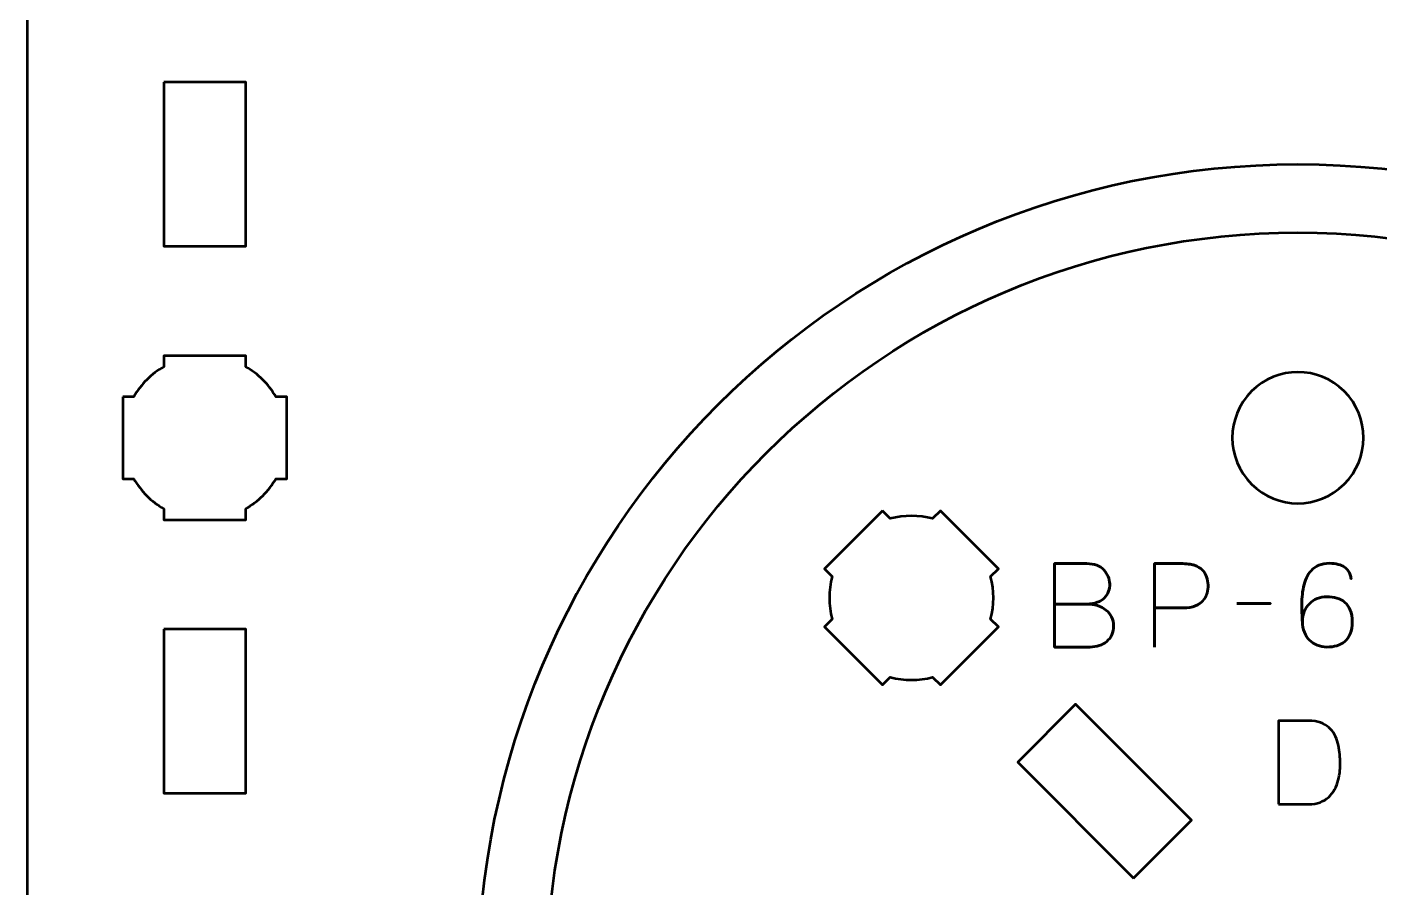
# Model space of a CAD drawing. Header units: centimetres. Extents: x -30.2 to 9.2, y -21.5 to -8.2.
# Drawn here: x -30.15 to -25.2, y -14.496 to -11.348 of the extents above; entities that cross this region are included whole.
import ezdxf

# ---------------------------------------------------------------- set-up
doc = ezdxf.new("R2010")
doc.units = ezdxf.units.CM
doc.header["$MEASUREMENT"] = 0
doc.layers.add('Layer 1', color=7, linetype='Continuous')

msp = doc.modelspace()

# ---------------------------------------------------------------- linework, layer by layer
at = {"layer": 'Layer 1', "lineweight": 53}
for centre, major_axis in [((-25.50001, -14.85001), (0, 3)), ((-25.5, -14.85), (0, 2.75))]:
    msp.add_ellipse(centre, major_axis=major_axis, ratio=1, dxfattribs=at)
for points, knots in [([(-29.64995, -8.19995), (-29.64995, -8.19995), (-21.35005, -8.19995), (-21.35005, -8.19995), (-21.35005, -8.19995), (-21.07305, -8.19995), (-20.84995, -8.42305), (-20.84995, -8.70005), (-20.84995, -8.70005), (-20.84995, -8.70005), (-20.84995, -20.99995), (-20.84995, -20.99995), (-20.84995, -20.99995), (-20.84995, -21.27695), (-21.07305, -21.50005), (-21.35005, -21.50005), (-21.35005, -21.50005), (-21.35005, -21.50005), (-29.64995, -21.50005), (-29.64995, -21.50005), (-29.64995, -21.50005), (-29.92695, -21.50005), (-30.15005, -21.27695), (-30.15005, -20.99995), (-30.15005, -20.99995), (-30.15005, -20.99995), (-30.15005, -8.70005), (-30.15005, -8.70005), (-30.15005, -8.70005), (-30.15005, -8.42305), (-29.92695, -8.19995), (-29.64995, -8.19995)], [0, 0, 0, 0, 0.125, 0.125, 0.125, 0.125, 0.25, 0.25, 0.25, 0.25, 0.375, 0.375, 0.375, 0.375, 0.5, 0.5, 0.5, 0.5, 0.625, 0.625, 0.625, 0.625, 0.75, 0.75, 0.75, 0.75, 0.875, 0.875, 0.875, 0.875, 1, 1, 1, 1]), ([(-29.64995, -11.55), (-29.64995, -11.55), (-29.34995, -11.55), (-29.34995, -11.55), (-29.34995, -11.55), (-29.34995, -11.55), (-29.34995, -12.15), (-29.34995, -12.15), (-29.34995, -12.15), (-29.34995, -12.15), (-29.64995, -12.15), (-29.64995, -12.15), (-29.64995, -12.15), (-29.64995, -12.15), (-29.64995, -11.55), (-29.64995, -11.55)], [0, 0, 0, 0, 0.25, 0.25, 0.25, 0.25, 0.5, 0.5, 0.5, 0.5, 0.75, 0.75, 0.75, 0.75, 1, 1, 1, 1]), ([(-29.80001, -12.69997), (-29.80001, -12.69997), (-29.75981, -12.69997), (-29.75981, -12.69997), (-29.75981, -12.69997), (-29.73348, -12.65445), (-29.69552, -12.61652), (-29.65001, -12.59019), (-29.65001, -12.59019), (-29.65001, -12.59019), (-29.65001, -12.54997), (-29.65001, -12.54997), (-29.65001, -12.54997), (-29.65001, -12.54997), (-29.35001, -12.54997), (-29.35001, -12.54997), (-29.35001, -12.54997), (-29.35001, -12.54997), (-29.35001, -12.59016), (-29.35001, -12.59016), (-29.35001, -12.59016), (-29.30448, -12.61649), (-29.26649, -12.65444), (-29.24013, -12.69997), (-29.24013, -12.69997), (-29.24013, -12.69997), (-29.20001, -12.69997), (-29.20001, -12.69997), (-29.20001, -12.69997), (-29.20001, -12.69997), (-29.20001, -12.84539), (-29.20001, -12.84539), (-29.20001, -12.84539), (-29.20001, -12.84539), (-29.19995, -12.85004), (-29.19995, -12.85004), (-29.19995, -12.85004), (-29.19995, -12.85004), (-29.20001, -12.85468), (-29.20001, -12.85468), (-29.20001, -12.85468), (-29.20001, -12.85468), (-29.20001, -12.99997), (-29.20001, -12.99997), (-29.20001, -12.99997), (-29.20001, -12.99997), (-29.24008, -12.99997), (-29.24008, -12.99997), (-29.24008, -12.99997), (-29.26643, -13.04554), (-29.30443, -13.08355), (-29.35001, -13.10991), (-29.35001, -13.10991), (-29.35001, -13.10991), (-29.35001, -13.14997), (-29.35001, -13.14997), (-29.35001, -13.14997), (-29.35001, -13.14997), (-29.49329, -13.14997), (-29.49329, -13.14997), (-29.49329, -13.14997), (-29.49329, -13.14997), (-29.49996, -13.15005), (-29.49996, -13.15005), (-29.49996, -13.15005), (-29.49996, -13.15005), (-29.50664, -13.14997), (-29.50664, -13.14997), (-29.50664, -13.14997), (-29.50664, -13.14997), (-29.65001, -13.14997), (-29.65001, -13.14997), (-29.65001, -13.14997), (-29.65001, -13.14997), (-29.65001, -13.10987), (-29.65001, -13.10987), (-29.65001, -13.10987), (-29.69555, -13.08351), (-29.73353, -13.04552), (-29.75986, -12.99997), (-29.75986, -12.99997), (-29.75986, -12.99997), (-29.80001, -12.99997), (-29.80001, -12.99997), (-29.80001, -12.99997), (-29.80001, -12.99997), (-29.80001, -12.69997), (-29.80001, -12.69997)], [0, 0, 0, 0, 0.0454545, 0.0454545, 0.0454545, 0.0454545, 0.0909091, 0.0909091, 0.0909091, 0.0909091, 0.1363636, 0.1363636, 0.1363636, 0.1363636, 0.1818182, 0.1818182, 0.1818182, 0.1818182, 0.2272727, 0.2272727, 0.2272727, 0.2272727, 0.2727273, 0.2727273, 0.2727273, 0.2727273, 0.3181818, 0.3181818, 0.3181818, 0.3181818, 0.3636364, 0.3636364, 0.3636364, 0.3636364, 0.4090909, 0.4090909, 0.4090909, 0.4090909, 0.4545455, 0.4545455, 0.4545455, 0.4545455, 0.5, 0.5, 0.5, 0.5, 0.5454545, 0.5454545, 0.5454545, 0.5454545, 0.5909091, 0.5909091, 0.5909091, 0.5909091, 0.6363636, 0.6363636, 0.6363636, 0.6363636, 0.6818182, 0.6818182, 0.6818182, 0.6818182, 0.7272727, 0.7272727, 0.7272727, 0.7272727, 0.7727273, 0.7727273, 0.7727273, 0.7727273, 0.8181818, 0.8181818, 0.8181818, 0.8181818, 0.8636364, 0.8636364, 0.8636364, 0.8636364, 0.9090909, 0.9090909, 0.9090909, 0.9090909, 0.9545455, 0.9545455, 0.9545455, 0.9545455, 1, 1, 1, 1]), ([(-25.66971, -12.68028), (-25.57599, -12.58656), (-25.42399, -12.58656), (-25.33027, -12.68028), (-25.33027, -12.68028), (-25.23655, -12.774), (-25.23655, -12.926), (-25.33027, -13.01972), (-25.33027, -13.01972), (-25.42399, -13.11344), (-25.57599, -13.11344), (-25.66971, -13.01972), (-25.66971, -13.01972), (-25.76343, -12.926), (-25.76343, -12.774), (-25.66971, -12.68028)], [0, 0, 0, 0, 0.25, 0.25, 0.25, 0.25, 0.5, 0.5, 0.5, 0.5, 0.75, 0.75, 0.75, 0.75, 1, 1, 1, 1]), ([(-27.0203, -13.11757), (-27.0203, -13.11757), (-26.99187, -13.14599), (-26.99187, -13.14599), (-26.99187, -13.14599), (-26.94107, -13.13242), (-26.88741, -13.13244), (-26.83661, -13.14601), (-26.83661, -13.14601), (-26.83661, -13.14601), (-26.80817, -13.11757), (-26.80817, -13.11757), (-26.80817, -13.11757), (-26.80817, -13.11757), (-26.59604, -13.3297), (-26.59604, -13.3297), (-26.59604, -13.3297), (-26.59604, -13.3297), (-26.62445, -13.35812), (-26.62445, -13.35812), (-26.62445, -13.35812), (-26.61088, -13.40893), (-26.61085, -13.46263), (-26.6244, -13.51346), (-26.6244, -13.51346), (-26.6244, -13.51346), (-26.59604, -13.54183), (-26.59604, -13.54183), (-26.59604, -13.54183), (-26.59604, -13.54183), (-26.69886, -13.64466), (-26.69886, -13.64466), (-26.69886, -13.64466), (-26.69886, -13.64466), (-26.70211, -13.64799), (-26.70211, -13.64799), (-26.70211, -13.64799), (-26.70211, -13.64799), (-26.70543, -13.65123), (-26.70543, -13.65123), (-26.70543, -13.65123), (-26.70543, -13.65123), (-26.80817, -13.75396), (-26.80817, -13.75396), (-26.80817, -13.75396), (-26.80817, -13.75396), (-26.8365, -13.72563), (-26.8365, -13.72563), (-26.8365, -13.72563), (-26.88736, -13.73922), (-26.9411, -13.73923), (-26.99197, -13.72564), (-26.99197, -13.72564), (-26.99197, -13.72564), (-27.0203, -13.75396), (-27.0203, -13.75396), (-27.0203, -13.75396), (-27.0203, -13.75396), (-27.12161, -13.65265), (-27.12161, -13.65265), (-27.12161, -13.65265), (-27.12161, -13.65265), (-27.12639, -13.64799), (-27.12639, -13.64799), (-27.12639, -13.64799), (-27.12639, -13.64799), (-27.13105, -13.64321), (-27.13105, -13.64321), (-27.13105, -13.64321), (-27.13105, -13.64321), (-27.23243, -13.54183), (-27.23243, -13.54183), (-27.23243, -13.54183), (-27.23243, -13.54183), (-27.20408, -13.51348), (-27.20408, -13.51348), (-27.20408, -13.51348), (-27.21764, -13.46263), (-27.21763, -13.40892), (-27.20404, -13.35809), (-27.20404, -13.35809), (-27.20404, -13.35809), (-27.23243, -13.3297), (-27.23243, -13.3297), (-27.23243, -13.3297), (-27.23243, -13.3297), (-27.0203, -13.11757), (-27.0203, -13.11757)], [0, 0, 0, 0, 0.0454545, 0.0454545, 0.0454545, 0.0454545, 0.0909091, 0.0909091, 0.0909091, 0.0909091, 0.1363636, 0.1363636, 0.1363636, 0.1363636, 0.1818182, 0.1818182, 0.1818182, 0.1818182, 0.2272727, 0.2272727, 0.2272727, 0.2272727, 0.2727273, 0.2727273, 0.2727273, 0.2727273, 0.3181818, 0.3181818, 0.3181818, 0.3181818, 0.3636364, 0.3636364, 0.3636364, 0.3636364, 0.4090909, 0.4090909, 0.4090909, 0.4090909, 0.4545455, 0.4545455, 0.4545455, 0.4545455, 0.5, 0.5, 0.5, 0.5, 0.5454545, 0.5454545, 0.5454545, 0.5454545, 0.5909091, 0.5909091, 0.5909091, 0.5909091, 0.6363636, 0.6363636, 0.6363636, 0.6363636, 0.6818182, 0.6818182, 0.6818182, 0.6818182, 0.7272727, 0.7272727, 0.7272727, 0.7272727, 0.7727273, 0.7727273, 0.7727273, 0.7727273, 0.8181818, 0.8181818, 0.8181818, 0.8181818, 0.8636364, 0.8636364, 0.8636364, 0.8636364, 0.9090909, 0.9090909, 0.9090909, 0.9090909, 0.9545455, 0.9545455, 0.9545455, 0.9545455, 1, 1, 1, 1]), ([(-29.64995, -13.54996), (-29.64995, -13.54996), (-29.34995, -13.54996), (-29.34995, -13.54996), (-29.34995, -13.54996), (-29.34995, -13.54996), (-29.34995, -14.14997), (-29.34995, -14.14997), (-29.34995, -14.14997), (-29.34995, -14.14997), (-29.64995, -14.14997), (-29.64995, -14.14997), (-29.64995, -14.14997), (-29.64995, -14.14997), (-29.64995, -13.54996), (-29.64995, -13.54996)], [0, 0, 0, 0, 0.25, 0.25, 0.25, 0.25, 0.5, 0.5, 0.5, 0.5, 0.75, 0.75, 0.75, 0.75, 1, 1, 1, 1]), ([(-26.10108, -14.46114), (-26.10108, -14.46114), (-26.52535, -14.03687), (-26.52535, -14.03687), (-26.52535, -14.03687), (-26.52535, -14.03687), (-26.31322, -13.82474), (-26.31322, -13.82474), (-26.31322, -13.82474), (-26.31322, -13.82474), (-25.88895, -14.24901), (-25.88895, -14.24901), (-25.88895, -14.24901), (-25.88895, -14.24901), (-26.10108, -14.46114), (-26.10108, -14.46114)], [0, 0, 0, 0, 0.25, 0.25, 0.25, 0.25, 0.5, 0.5, 0.5, 0.5, 0.75, 0.75, 0.75, 0.75, 1, 1, 1, 1])]:
    msp.add_open_spline(points, degree=3, knots=knots, dxfattribs=at)
at = {"layer": 'Layer 1', "color": 5, "lineweight": 53}
for points, knots in [([(-26.39046, -13.45832), (-26.39046, -13.45832), (-26.2732, -13.45832), (-26.2732, -13.45832), (-26.2732, -13.45832), (-26.25796, -13.45825), (-26.24498, -13.45614), (-26.23404, -13.45197), (-26.23404, -13.45197), (-26.22317, -13.44788), (-26.21436, -13.44231), (-26.20751, -13.43532), (-26.20751, -13.43532), (-26.20067, -13.42834), (-26.19573, -13.42044), (-26.19262, -13.41169), (-26.19262, -13.41169), (-26.18959, -13.40301), (-26.18818, -13.39398), (-26.18853, -13.38467), (-26.18853, -13.38467), (-26.18896, -13.37535), (-26.19093, -13.36632), (-26.19446, -13.3575), (-26.19446, -13.3575), (-26.19792, -13.34868), (-26.20314, -13.34071), (-26.20998, -13.33358), (-26.20998, -13.33358), (-26.21682, -13.32646), (-26.22536, -13.32081), (-26.23573, -13.31665), (-26.23573, -13.31665), (-26.24611, -13.31242), (-26.25831, -13.31023), (-26.27235, -13.31016), (-26.27235, -13.31016), (-26.27235, -13.31016), (-26.39046, -13.31016), (-26.39046, -13.31016), (-26.39046, -13.31016), (-26.39046, -13.31016), (-26.39046, -13.61538), (-26.39046, -13.61538), (-26.39046, -13.61538), (-26.39046, -13.61538), (-26.2605, -13.61538), (-26.2605, -13.61538), (-26.2605, -13.61538), (-26.24836, -13.61538), (-26.23707, -13.61362), (-26.22663, -13.61016), (-26.22663, -13.61016), (-26.21619, -13.60663), (-26.20709, -13.60162), (-26.19919, -13.59492), (-26.19919, -13.59492), (-26.19135, -13.58829), (-26.18522, -13.58024), (-26.18084, -13.57072), (-26.18084, -13.57072), (-26.17647, -13.56119), (-26.17421, -13.5504), (-26.17414, -13.53833), (-26.17414, -13.53833), (-26.17442, -13.5262), (-26.17696, -13.51526), (-26.18183, -13.50546), (-26.18183, -13.50546), (-26.1867, -13.49565), (-26.19347, -13.48725), (-26.20222, -13.4802), (-26.20222, -13.4802), (-26.21097, -13.47321), (-26.22141, -13.46778), (-26.23341, -13.46404), (-26.23341, -13.46404), (-26.2454, -13.4603), (-26.25866, -13.4584), (-26.2732, -13.45832), (-26.2732, -13.45832), (-26.25866, -13.4584), (-26.2454, -13.4603), (-26.23341, -13.46404), (-26.23341, -13.46404), (-26.22141, -13.46778), (-26.21097, -13.47321), (-26.20222, -13.4802), (-26.20222, -13.4802), (-26.19347, -13.48725), (-26.1867, -13.49565), (-26.18183, -13.50546), (-26.18183, -13.50546), (-26.17696, -13.51526), (-26.17442, -13.5262), (-26.17414, -13.53833), (-26.17414, -13.53833), (-26.17421, -13.5504), (-26.17647, -13.56119), (-26.18084, -13.57072), (-26.18084, -13.57072), (-26.18522, -13.58024), (-26.19135, -13.58829), (-26.19919, -13.59492), (-26.19919, -13.59492), (-26.20709, -13.60162), (-26.21619, -13.60663), (-26.22663, -13.61016), (-26.22663, -13.61016), (-26.23707, -13.61362), (-26.24836, -13.61538), (-26.2605, -13.61538), (-26.2605, -13.61538), (-26.2605, -13.61538), (-26.39046, -13.61538), (-26.39046, -13.61538), (-26.39046, -13.61538), (-26.39046, -13.61538), (-26.39046, -13.31016), (-26.39046, -13.31016), (-26.39046, -13.31016), (-26.39046, -13.31016), (-26.27235, -13.31016), (-26.27235, -13.31016), (-26.27235, -13.31016), (-26.25831, -13.31023), (-26.24611, -13.31242), (-26.23573, -13.31665), (-26.23573, -13.31665), (-26.22536, -13.32081), (-26.21682, -13.32646), (-26.20998, -13.33358), (-26.20998, -13.33358), (-26.20314, -13.34071), (-26.19792, -13.34868), (-26.19446, -13.3575), (-26.19446, -13.3575), (-26.19093, -13.36632), (-26.18896, -13.37535), (-26.18853, -13.38467), (-26.18853, -13.38467), (-26.18818, -13.39398), (-26.18959, -13.40301), (-26.19262, -13.41169), (-26.19262, -13.41169), (-26.19573, -13.42044), (-26.20067, -13.42834), (-26.20751, -13.43532), (-26.20751, -13.43532), (-26.21436, -13.44231), (-26.22317, -13.44788), (-26.23404, -13.45197), (-26.23404, -13.45197), (-26.24498, -13.45614), (-26.25796, -13.45825), (-26.2732, -13.45832), (-26.2732, -13.45832), (-26.2732, -13.45832), (-26.39046, -13.45832), (-26.39046, -13.45832)], [0, 0, 0, 0, 0.025, 0.025, 0.025, 0.025, 0.05, 0.05, 0.05, 0.05, 0.075, 0.075, 0.075, 0.075, 0.1, 0.1, 0.1, 0.1, 0.125, 0.125, 0.125, 0.125, 0.15, 0.15, 0.15, 0.15, 0.175, 0.175, 0.175, 0.175, 0.2, 0.2, 0.2, 0.2, 0.225, 0.225, 0.225, 0.225, 0.25, 0.25, 0.25, 0.25, 0.275, 0.275, 0.275, 0.275, 0.3, 0.3, 0.3, 0.3, 0.325, 0.325, 0.325, 0.325, 0.35, 0.35, 0.35, 0.35, 0.375, 0.375, 0.375, 0.375, 0.4, 0.4, 0.4, 0.4, 0.425, 0.425, 0.425, 0.425, 0.45, 0.45, 0.45, 0.45, 0.475, 0.475, 0.475, 0.475, 0.5, 0.5, 0.5, 0.5, 0.525, 0.525, 0.525, 0.525, 0.55, 0.55, 0.55, 0.55, 0.575, 0.575, 0.575, 0.575, 0.6, 0.6, 0.6, 0.6, 0.625, 0.625, 0.625, 0.625, 0.65, 0.65, 0.65, 0.65, 0.675, 0.675, 0.675, 0.675, 0.7, 0.7, 0.7, 0.7, 0.725, 0.725, 0.725, 0.725, 0.75, 0.75, 0.75, 0.75, 0.775, 0.775, 0.775, 0.775, 0.8, 0.8, 0.8, 0.8, 0.825, 0.825, 0.825, 0.825, 0.85, 0.85, 0.85, 0.85, 0.875, 0.875, 0.875, 0.875, 0.9, 0.9, 0.9, 0.9, 0.925, 0.925, 0.925, 0.925, 0.95, 0.95, 0.95, 0.95, 0.975, 0.975, 0.975, 0.975, 1, 1, 1, 1]), ([(-26.02428, -13.61538), (-26.02428, -13.61538), (-26.02428, -13.31016), (-26.02428, -13.31016), (-26.02428, -13.31016), (-26.02428, -13.31016), (-25.92691, -13.31016), (-25.92691, -13.31016), (-25.92691, -13.31016), (-25.90744, -13.31023), (-25.89143, -13.31242), (-25.8788, -13.31665), (-25.8788, -13.31665), (-25.86624, -13.32081), (-25.85636, -13.3266), (-25.84923, -13.33394), (-25.84923, -13.33394), (-25.84211, -13.3412), (-25.83703, -13.34953), (-25.83392, -13.35891), (-25.83392, -13.35891), (-25.83089, -13.3683), (-25.82913, -13.3781), (-25.8287, -13.38848), (-25.8287, -13.38848), (-25.82821, -13.39885), (-25.82941, -13.40901), (-25.83223, -13.41888), (-25.83223, -13.41888), (-25.83512, -13.42876), (-25.83999, -13.43772), (-25.84698, -13.44577), (-25.84698, -13.44577), (-25.85389, -13.45381), (-25.86327, -13.46023), (-25.87506, -13.46496), (-25.87506, -13.46496), (-25.88684, -13.46975), (-25.90144, -13.47215), (-25.91887, -13.47229), (-25.91887, -13.47229), (-25.91887, -13.47229), (-26.02428, -13.47229), (-26.02428, -13.47229), (-26.02428, -13.47229), (-26.02428, -13.47229), (-25.91887, -13.47229), (-25.91887, -13.47229), (-25.91887, -13.47229), (-25.9018, -13.47215), (-25.88733, -13.46975), (-25.87562, -13.46496), (-25.87562, -13.46496), (-25.86384, -13.46023), (-25.85445, -13.45381), (-25.8474, -13.44577), (-25.8474, -13.44577), (-25.84041, -13.43772), (-25.8354, -13.42876), (-25.83244, -13.41888), (-25.83244, -13.41888), (-25.82948, -13.40901), (-25.82821, -13.39885), (-25.8287, -13.38848), (-25.8287, -13.38848), (-25.82913, -13.3781), (-25.83089, -13.3683), (-25.83406, -13.35891), (-25.83406, -13.35891), (-25.83717, -13.34953), (-25.84239, -13.3412), (-25.84952, -13.33394), (-25.84952, -13.33394), (-25.85671, -13.3266), (-25.86659, -13.32081), (-25.87915, -13.31665), (-25.87915, -13.31665), (-25.89178, -13.31242), (-25.90765, -13.31023), (-25.92691, -13.31016), (-25.92691, -13.31016), (-25.92691, -13.31016), (-26.02428, -13.31016), (-26.02428, -13.31016), (-26.02428, -13.31016), (-26.02428, -13.31016), (-26.02428, -13.61538), (-26.02428, -13.61538)], [0, 0, 0, 0, 0.0454545, 0.0454545, 0.0454545, 0.0454545, 0.0909091, 0.0909091, 0.0909091, 0.0909091, 0.1363636, 0.1363636, 0.1363636, 0.1363636, 0.1818182, 0.1818182, 0.1818182, 0.1818182, 0.2272727, 0.2272727, 0.2272727, 0.2272727, 0.2727273, 0.2727273, 0.2727273, 0.2727273, 0.3181818, 0.3181818, 0.3181818, 0.3181818, 0.3636364, 0.3636364, 0.3636364, 0.3636364, 0.4090909, 0.4090909, 0.4090909, 0.4090909, 0.4545455, 0.4545455, 0.4545455, 0.4545455, 0.5, 0.5, 0.5, 0.5, 0.5454545, 0.5454545, 0.5454545, 0.5454545, 0.5909091, 0.5909091, 0.5909091, 0.5909091, 0.6363636, 0.6363636, 0.6363636, 0.6363636, 0.6818182, 0.6818182, 0.6818182, 0.6818182, 0.7272727, 0.7272727, 0.7272727, 0.7272727, 0.7727273, 0.7727273, 0.7727273, 0.7727273, 0.8181818, 0.8181818, 0.8181818, 0.8181818, 0.8636364, 0.8636364, 0.8636364, 0.8636364, 0.9090909, 0.9090909, 0.9090909, 0.9090909, 0.9545455, 0.9545455, 0.9545455, 0.9545455, 1, 1, 1, 1]), ([(-25.48369, -13.52352), (-25.48362, -13.50969), (-25.48137, -13.4972), (-25.47685, -13.48591), (-25.47685, -13.48591), (-25.47241, -13.47469), (-25.46613, -13.46503), (-25.45801, -13.45691), (-25.45801, -13.45691), (-25.44997, -13.44887), (-25.44044, -13.44266), (-25.42958, -13.43829), (-25.42958, -13.43829), (-25.41871, -13.43391), (-25.40679, -13.43173), (-25.39395, -13.43165), (-25.39395, -13.43165), (-25.38104, -13.43158), (-25.36897, -13.43321), (-25.35775, -13.43645), (-25.35775, -13.43645), (-25.34653, -13.43963), (-25.33673, -13.44485), (-25.32819, -13.45205), (-25.32819, -13.45205), (-25.31965, -13.45917), (-25.31295, -13.46863), (-25.30815, -13.48041), (-25.30815, -13.48041), (-25.30336, -13.49219), (-25.30089, -13.50651), (-25.30082, -13.52352), (-25.30082, -13.52352), (-25.30089, -13.54052), (-25.30336, -13.55484), (-25.30815, -13.56663), (-25.30815, -13.56663), (-25.31295, -13.57841), (-25.31965, -13.58786), (-25.32819, -13.59499), (-25.32819, -13.59499), (-25.33673, -13.60219), (-25.34653, -13.60741), (-25.35775, -13.61058), (-25.35775, -13.61058), (-25.36897, -13.61383), (-25.38104, -13.61545), (-25.39395, -13.61538), (-25.39395, -13.61538), (-25.40679, -13.61531), (-25.41857, -13.61312), (-25.42937, -13.60875), (-25.42937, -13.60875), (-25.44009, -13.60437), (-25.4494, -13.59816), (-25.45738, -13.59005), (-25.45738, -13.59005), (-25.46535, -13.58201), (-25.47163, -13.57234), (-25.47614, -13.56105), (-25.47614, -13.56105), (-25.48073, -13.54983), (-25.4832, -13.53735), (-25.48369, -13.52352), (-25.48369, -13.52352), (-25.48398, -13.51653), (-25.48433, -13.50821), (-25.48482, -13.49854), (-25.48482, -13.49854), (-25.48532, -13.4888), (-25.4856, -13.47822), (-25.48567, -13.46686), (-25.48567, -13.46686), (-25.48574, -13.45543), (-25.48539, -13.44365), (-25.48447, -13.43158), (-25.48447, -13.43158), (-25.48362, -13.41945), (-25.48193, -13.40752), (-25.47946, -13.39574), (-25.47946, -13.39574), (-25.47699, -13.38403), (-25.47346, -13.37295), (-25.46881, -13.36258), (-25.46881, -13.36258), (-25.46415, -13.35221), (-25.45815, -13.34304), (-25.45074, -13.33506), (-25.45074, -13.33506), (-25.44327, -13.32709), (-25.43416, -13.32081), (-25.42337, -13.31623), (-25.42337, -13.31623), (-25.41257, -13.31171), (-25.3998, -13.30938), (-25.38506, -13.30931), (-25.38506, -13.30931), (-25.37222, -13.30938), (-25.36135, -13.31065), (-25.35232, -13.31312), (-25.35232, -13.31312), (-25.34329, -13.31559), (-25.33588, -13.31891), (-25.32995, -13.323), (-25.32995, -13.323), (-25.3241, -13.32716), (-25.31944, -13.33168), (-25.31606, -13.33669), (-25.31606, -13.33669), (-25.31267, -13.34163), (-25.31013, -13.34664), (-25.30858, -13.35165), (-25.30858, -13.35165), (-25.30695, -13.35665), (-25.3059, -13.36131), (-25.30547, -13.36562), (-25.30547, -13.36562), (-25.3059, -13.36131), (-25.30695, -13.35665), (-25.30858, -13.35165), (-25.30858, -13.35165), (-25.31013, -13.34664), (-25.31267, -13.34163), (-25.31606, -13.33669), (-25.31606, -13.33669), (-25.31944, -13.33168), (-25.3241, -13.32716), (-25.32995, -13.323), (-25.32995, -13.323), (-25.33588, -13.31891), (-25.34329, -13.31559), (-25.35232, -13.31312), (-25.35232, -13.31312), (-25.36135, -13.31065), (-25.37222, -13.30938), (-25.38506, -13.30931), (-25.38506, -13.30931), (-25.3998, -13.30938), (-25.41257, -13.31171), (-25.42337, -13.31623), (-25.42337, -13.31623), (-25.43416, -13.32081), (-25.44327, -13.32709), (-25.45074, -13.33506), (-25.45074, -13.33506), (-25.45815, -13.34304), (-25.46415, -13.35221), (-25.46881, -13.36258), (-25.46881, -13.36258), (-25.47346, -13.37295), (-25.47699, -13.38403), (-25.47946, -13.39574), (-25.47946, -13.39574), (-25.48193, -13.40752), (-25.48362, -13.41945), (-25.48447, -13.43158), (-25.48447, -13.43158), (-25.48539, -13.44365), (-25.48574, -13.45543), (-25.48567, -13.46686), (-25.48567, -13.46686), (-25.4856, -13.47822), (-25.48532, -13.4888), (-25.48482, -13.49854), (-25.48482, -13.49854), (-25.48433, -13.50821), (-25.48398, -13.51653), (-25.48369, -13.52352), (-25.48369, -13.52352), (-25.4832, -13.53735), (-25.48073, -13.54983), (-25.47614, -13.56105), (-25.47614, -13.56105), (-25.47163, -13.57234), (-25.46535, -13.58201), (-25.45738, -13.59005), (-25.45738, -13.59005), (-25.4494, -13.59816), (-25.44009, -13.60437), (-25.42937, -13.60875), (-25.42937, -13.60875), (-25.41857, -13.61312), (-25.40679, -13.61531), (-25.39395, -13.61538), (-25.39395, -13.61538), (-25.38104, -13.61545), (-25.36897, -13.61383), (-25.35775, -13.61058), (-25.35775, -13.61058), (-25.34653, -13.60741), (-25.33673, -13.60219), (-25.32819, -13.59499), (-25.32819, -13.59499), (-25.31965, -13.58786), (-25.31295, -13.57841), (-25.30815, -13.56663), (-25.30815, -13.56663), (-25.30336, -13.55484), (-25.30089, -13.54052), (-25.30082, -13.52352), (-25.30082, -13.52352), (-25.30089, -13.50651), (-25.30336, -13.49219), (-25.30815, -13.48041), (-25.30815, -13.48041), (-25.31295, -13.46863), (-25.31965, -13.45917), (-25.32819, -13.45205), (-25.32819, -13.45205), (-25.33673, -13.44485), (-25.34653, -13.43963), (-25.35775, -13.43645), (-25.35775, -13.43645), (-25.36897, -13.43321), (-25.38104, -13.43158), (-25.39395, -13.43165), (-25.39395, -13.43165), (-25.40679, -13.43173), (-25.41871, -13.43391), (-25.42958, -13.43829), (-25.42958, -13.43829), (-25.44044, -13.44266), (-25.44997, -13.44887), (-25.45801, -13.45691), (-25.45801, -13.45691), (-25.46613, -13.46503), (-25.47241, -13.47469), (-25.47685, -13.48591), (-25.47685, -13.48591), (-25.48137, -13.4972), (-25.48362, -13.50969), (-25.48369, -13.52352)], [0, 0, 0, 0, 0.0172414, 0.0172414, 0.0172414, 0.0172414, 0.0344828, 0.0344828, 0.0344828, 0.0344828, 0.0517241, 0.0517241, 0.0517241, 0.0517241, 0.0689655, 0.0689655, 0.0689655, 0.0689655, 0.0862069, 0.0862069, 0.0862069, 0.0862069, 0.1034483, 0.1034483, 0.1034483, 0.1034483, 0.1206897, 0.1206897, 0.1206897, 0.1206897, 0.137931, 0.137931, 0.137931, 0.137931, 0.1551724, 0.1551724, 0.1551724, 0.1551724, 0.1724138, 0.1724138, 0.1724138, 0.1724138, 0.1896552, 0.1896552, 0.1896552, 0.1896552, 0.2068966, 0.2068966, 0.2068966, 0.2068966, 0.2241379, 0.2241379, 0.2241379, 0.2241379, 0.2413793, 0.2413793, 0.2413793, 0.2413793, 0.2586207, 0.2586207, 0.2586207, 0.2586207, 0.2758621, 0.2758621, 0.2758621, 0.2758621, 0.2931034, 0.2931034, 0.2931034, 0.2931034, 0.3103448, 0.3103448, 0.3103448, 0.3103448, 0.3275862, 0.3275862, 0.3275862, 0.3275862, 0.3448276, 0.3448276, 0.3448276, 0.3448276, 0.362069, 0.362069, 0.362069, 0.362069, 0.3793103, 0.3793103, 0.3793103, 0.3793103, 0.3965517, 0.3965517, 0.3965517, 0.3965517, 0.4137931, 0.4137931, 0.4137931, 0.4137931, 0.4310345, 0.4310345, 0.4310345, 0.4310345, 0.4482759, 0.4482759, 0.4482759, 0.4482759, 0.4655172, 0.4655172, 0.4655172, 0.4655172, 0.4827586, 0.4827586, 0.4827586, 0.4827586, 0.5, 0.5, 0.5, 0.5, 0.5172414, 0.5172414, 0.5172414, 0.5172414, 0.5344828, 0.5344828, 0.5344828, 0.5344828, 0.5517241, 0.5517241, 0.5517241, 0.5517241, 0.5689655, 0.5689655, 0.5689655, 0.5689655, 0.5862069, 0.5862069, 0.5862069, 0.5862069, 0.6034483, 0.6034483, 0.6034483, 0.6034483, 0.6206897, 0.6206897, 0.6206897, 0.6206897, 0.637931, 0.637931, 0.637931, 0.637931, 0.6551724, 0.6551724, 0.6551724, 0.6551724, 0.6724138, 0.6724138, 0.6724138, 0.6724138, 0.6896552, 0.6896552, 0.6896552, 0.6896552, 0.7068966, 0.7068966, 0.7068966, 0.7068966, 0.7241379, 0.7241379, 0.7241379, 0.7241379, 0.7413793, 0.7413793, 0.7413793, 0.7413793, 0.7586207, 0.7586207, 0.7586207, 0.7586207, 0.7758621, 0.7758621, 0.7758621, 0.7758621, 0.7931034, 0.7931034, 0.7931034, 0.7931034, 0.8103448, 0.8103448, 0.8103448, 0.8103448, 0.8275862, 0.8275862, 0.8275862, 0.8275862, 0.8448276, 0.8448276, 0.8448276, 0.8448276, 0.862069, 0.862069, 0.862069, 0.862069, 0.8793103, 0.8793103, 0.8793103, 0.8793103, 0.8965517, 0.8965517, 0.8965517, 0.8965517, 0.9137931, 0.9137931, 0.9137931, 0.9137931, 0.9310345, 0.9310345, 0.9310345, 0.9310345, 0.9482759, 0.9482759, 0.9482759, 0.9482759, 0.9655172, 0.9655172, 0.9655172, 0.9655172, 0.9827586, 0.9827586, 0.9827586, 0.9827586, 1, 1, 1, 1]), ([(-25.72372, -13.45578), (-25.72372, -13.45578), (-25.60053, -13.45578), (-25.60053, -13.45578), (-25.60053, -13.45578), (-25.60053, -13.45578), (-25.72372, -13.45578), (-25.72372, -13.45578)], [0, 0, 0, 0, 0.5, 0.5, 0.5, 0.5, 1, 1, 1, 1]), ([(-25.57069, -14.19069), (-25.57069, -14.19069), (-25.57069, -13.88547), (-25.57069, -13.88547), (-25.57069, -13.88547), (-25.57069, -13.88547), (-25.46062, -13.88547), (-25.46062, -13.88547), (-25.46062, -13.88547), (-25.4439, -13.88554), (-25.42944, -13.88773), (-25.41723, -13.89203), (-25.41723, -13.89203), (-25.4051, -13.89633), (-25.3948, -13.90226), (-25.38647, -13.90974), (-25.38647, -13.90974), (-25.37808, -13.91729), (-25.3713, -13.92597), (-25.36601, -13.9357), (-25.36601, -13.9357), (-25.36072, -13.94551), (-25.35663, -13.95595), (-25.35373, -13.96703), (-25.35373, -13.96703), (-25.35084, -13.97804), (-25.3488, -13.98926), (-25.34753, -14.00061), (-25.34753, -14.00061), (-25.34626, -14.01197), (-25.34541, -14.02298), (-25.34506, -14.03363), (-25.34506, -14.03363), (-25.34456, -14.04429), (-25.34491, -14.05551), (-25.34604, -14.06729), (-25.34604, -14.06729), (-25.34717, -14.07907), (-25.34929, -14.09085), (-25.35246, -14.10257), (-25.35246, -14.10257), (-25.35557, -14.11428), (-25.36001, -14.12543), (-25.36573, -14.13594), (-25.36573, -14.13594), (-25.37137, -14.14652), (-25.37857, -14.15591), (-25.38718, -14.16409), (-25.38718, -14.16409), (-25.39586, -14.17228), (-25.40623, -14.17877), (-25.41836, -14.18349), (-25.41836, -14.18349), (-25.4305, -14.18822), (-25.44461, -14.19062), (-25.46062, -14.19069), (-25.46062, -14.19069), (-25.46062, -14.19069), (-25.57069, -14.19069), (-25.57069, -14.19069)], [0, 0, 0, 0, 0.0666667, 0.0666667, 0.0666667, 0.0666667, 0.1333333, 0.1333333, 0.1333333, 0.1333333, 0.2, 0.2, 0.2, 0.2, 0.2666667, 0.2666667, 0.2666667, 0.2666667, 0.3333333, 0.3333333, 0.3333333, 0.3333333, 0.4, 0.4, 0.4, 0.4, 0.4666667, 0.4666667, 0.4666667, 0.4666667, 0.5333333, 0.5333333, 0.5333333, 0.5333333, 0.6, 0.6, 0.6, 0.6, 0.6666667, 0.6666667, 0.6666667, 0.6666667, 0.7333333, 0.7333333, 0.7333333, 0.7333333, 0.8, 0.8, 0.8, 0.8, 0.8666667, 0.8666667, 0.8666667, 0.8666667, 0.9333333, 0.9333333, 0.9333333, 0.9333333, 1, 1, 1, 1]), ([(-25.57069, -14.19069), (-25.57069, -14.19069), (-25.57069, -13.88547), (-25.57069, -13.88547), (-25.57069, -13.88547), (-25.57069, -13.88547), (-25.46062, -13.88547), (-25.46062, -13.88547), (-25.46062, -13.88547), (-25.4439, -13.88554), (-25.42944, -13.88773), (-25.41723, -13.89203), (-25.41723, -13.89203), (-25.4051, -13.89633), (-25.3948, -13.90226), (-25.38647, -13.90974), (-25.38647, -13.90974), (-25.37808, -13.91729), (-25.3713, -13.92597), (-25.36601, -13.9357), (-25.36601, -13.9357), (-25.36072, -13.94551), (-25.35663, -13.95595), (-25.35373, -13.96703), (-25.35373, -13.96703), (-25.35084, -13.97804), (-25.3488, -13.98926), (-25.34753, -14.00061), (-25.34753, -14.00061), (-25.34626, -14.01197), (-25.34541, -14.02298), (-25.34506, -14.03363), (-25.34506, -14.03363), (-25.34456, -14.04429), (-25.34491, -14.05551), (-25.34604, -14.06729), (-25.34604, -14.06729), (-25.34717, -14.07907), (-25.34929, -14.09085), (-25.35246, -14.10257), (-25.35246, -14.10257), (-25.35557, -14.11428), (-25.36001, -14.12543), (-25.36573, -14.13594), (-25.36573, -14.13594), (-25.37137, -14.14652), (-25.37857, -14.15591), (-25.38718, -14.16409), (-25.38718, -14.16409), (-25.39586, -14.17228), (-25.40623, -14.17877), (-25.41836, -14.18349), (-25.41836, -14.18349), (-25.4305, -14.18822), (-25.44461, -14.19062), (-25.46062, -14.19069), (-25.46062, -14.19069), (-25.46062, -14.19069), (-25.57069, -14.19069), (-25.57069, -14.19069)], [0, 0, 0, 0, 0.0666667, 0.0666667, 0.0666667, 0.0666667, 0.1333333, 0.1333333, 0.1333333, 0.1333333, 0.2, 0.2, 0.2, 0.2, 0.2666667, 0.2666667, 0.2666667, 0.2666667, 0.3333333, 0.3333333, 0.3333333, 0.3333333, 0.4, 0.4, 0.4, 0.4, 0.4666667, 0.4666667, 0.4666667, 0.4666667, 0.5333333, 0.5333333, 0.5333333, 0.5333333, 0.6, 0.6, 0.6, 0.6, 0.6666667, 0.6666667, 0.6666667, 0.6666667, 0.7333333, 0.7333333, 0.7333333, 0.7333333, 0.8, 0.8, 0.8, 0.8, 0.8666667, 0.8666667, 0.8666667, 0.8666667, 0.9333333, 0.9333333, 0.9333333, 0.9333333, 1, 1, 1, 1])]:
    msp.add_open_spline(points, degree=3, knots=knots, dxfattribs=at)

doc.saveas('drawing.dxf')
